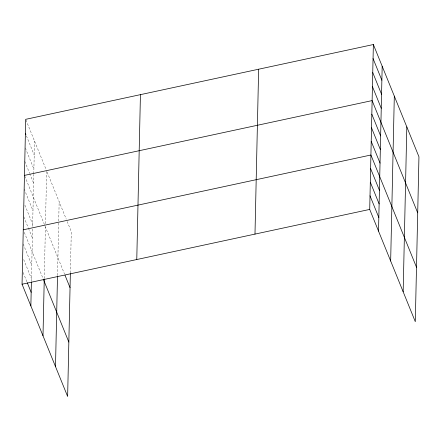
<?xml version="1.0" encoding="UTF-8"?>
<svg xmlns="http://www.w3.org/2000/svg" width="441" height="441" viewBox="0 0 441 441"><rect width="100%" height="100%" fill="white"/><g stroke="black" fill="none" stroke-linecap="round" stroke-linejoin="round"><path stroke-width="0.33" stroke-dasharray="2.21 1.65" d="M31.405 281.435L32.568 229.061M32.628 226.343L33.781 174.404M33.792 173.737L34.519 141.037M44.265 278.668L45.412 226.977M45.484 223.642L46.652 170.915L66.233 219.133M57.517 275.449L58.708 221.724M58.725 221.057L59.155 201.702M70.367 272.962L71.288 231.58L67.241 221.625M25.964 119.969L46.145 169.669M26.432 135.9L34.211 155.05M25.346 148L33.896 169.068M24.773 161.378L29.442 172.866M29.701 173.506L33.588 183.081M24.724 176.031L64.485 273.949M24.161 188.996L32.976 210.699M24.894 205.153L32.673 224.304M23.82 216.84L28.224 227.688M28.483 228.328L32.369 237.903M24.294 232.357L43.19 278.899M23.213 244.044L31.769 265.113M23.693 259.562L31.465 278.712M23.13 272.527L27.017 282.102"/><path stroke-width="0.66" d="M70.356 273.629L67.633 396.465L22.05 284.213L25.705 119.329L373.367 44.535L418.95 156.787L415.295 321.671L369.712 209.42L373.367 44.535M30.864 305.922L31.394 282.113M42.998 335.799L44.249 279.346M55.5 366.587L57.501 276.127M136.776 259.534L140.436 94.65M254.986 234.099L258.641 69.215M378.527 231.123L382.182 66.238M390.66 261L394.315 96.121M403.162 291.788L406.817 126.903M24.464 175.391L372.127 100.592L417.704 212.843M23.257 229.805L370.92 155.006L416.502 267.257M22.05 284.213L369.712 209.42M373.058 58.548L381.873 80.251M372.75 72.567L381.559 94.269M372.436 86.579L381.25 108.282M371.824 114.197L380.638 135.9M371.52 127.802L380.335 149.505M371.223 141.401L380.037 163.109M370.616 168.611L379.431 190.314M370.319 182.21L379.128 203.918M370.016 195.815L378.83 217.518M25.396 133.347L25.914 134.621M64.987 275.195L70.042 287.642M43.444 279.522L68.835 342.056M27.276 282.742L31.162 292.317"/></g></svg>
